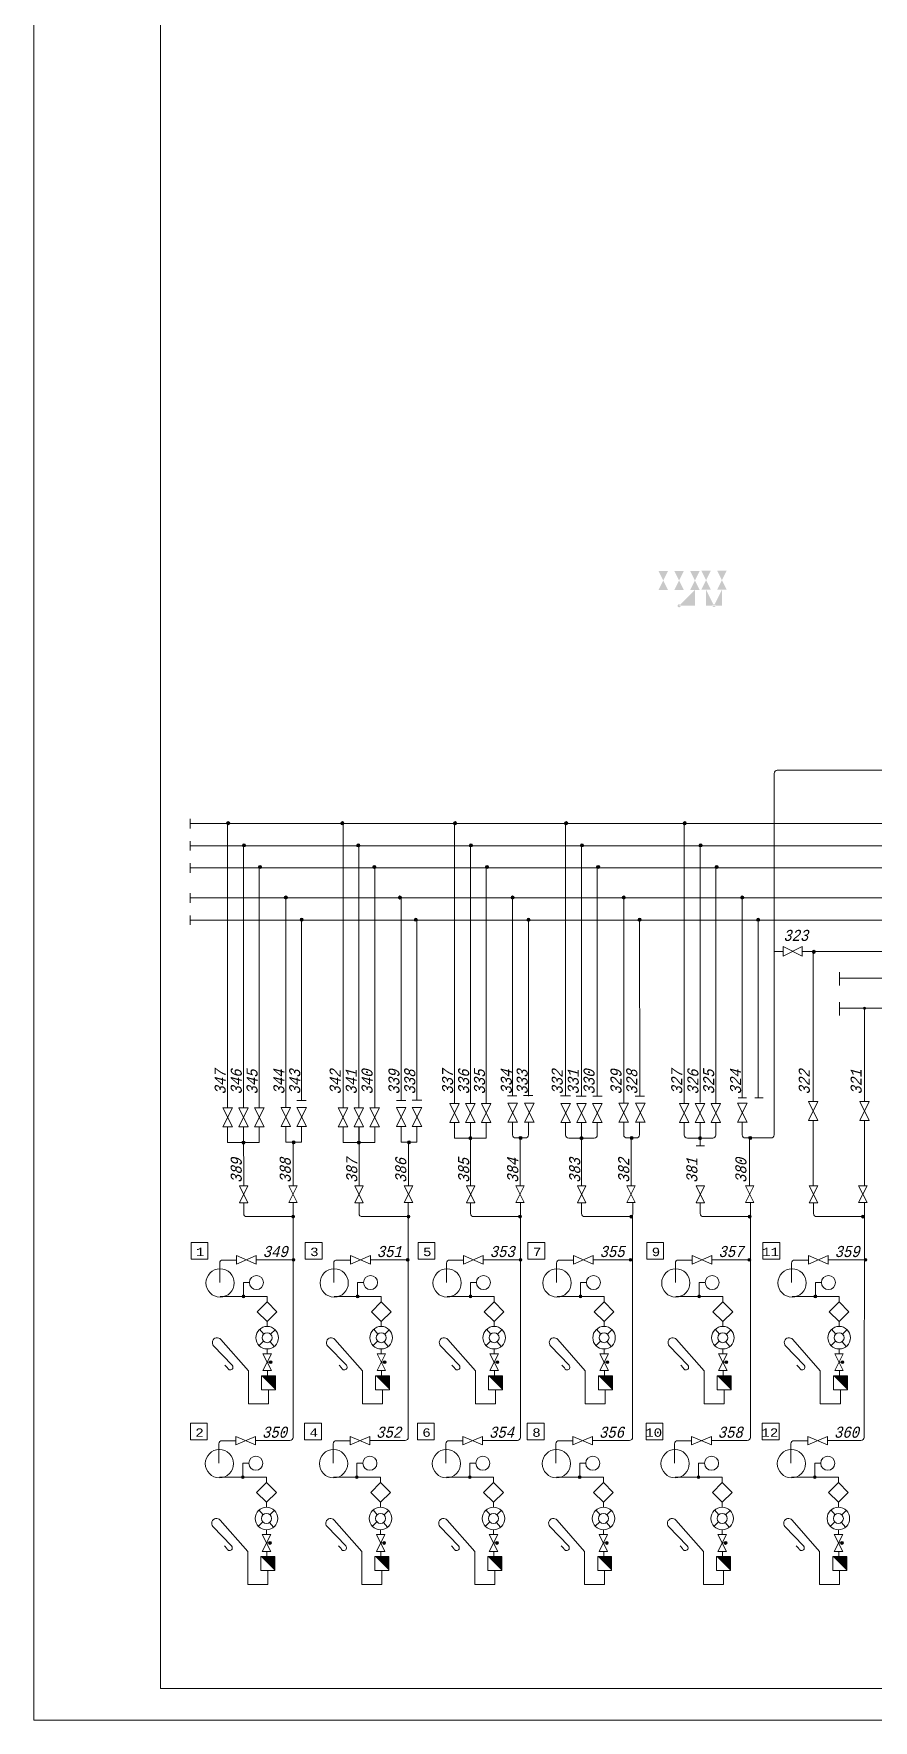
# Model space of a CAD drawing. Extents: x 0 to 840, y 0 to 594.
# Drawn here: x 0 to 132.6, y 0 to 266.2 of the extents above; entities that cross this region are included whole.
import ezdxf

# ---------------------------------------------------------------- set-up
doc = ezdxf.new("R2010")
doc.units = 0
doc.header["$MEASUREMENT"] = 0
for name, color, linetype in [('A76', 2, 'CONTINUOUS'), ('Aи92', 74, 'CONTINUOUS'), ('Aи95', 1, 'CONTINUOUS'), ('Дт', 160, 'CONTINUOUS')]:
    doc.layers.add(name, color=color, linetype=linetype)
doc.layers.add('Надписи', color=4, linetype='CONTINUOUS', lineweight=5)
doc.layers.add('Схема', color=254, linetype='CONTINUOUS', lineweight=20)
doc.styles.get("Standard").update_dxf_attribs({"font": 'COUR.TTF', "width": 0.8, "oblique": 7, "height": 2})

msp = doc.modelspace()

# ---------------------------------------------------------------- hatches: boundary and pattern name
at = {"layer": 'A76', "lineweight": 20}
h = msp.add_hatch(color=256, dxfattribs=at)
edge = h.paths.add_edge_path()
edge.add_arc((30.7, 141.58), 0.25, 0, 360)
h = msp.add_hatch(color=256, dxfattribs=at)
edge = h.paths.add_edge_path()
edge.add_arc((48.74, 141.58), 0.25, 0, 360)
h = msp.add_hatch(color=256, dxfattribs=at)
edge = h.paths.add_edge_path()
edge.add_arc((66.53, 141.58), 0.25, 0, 360)
h = msp.add_hatch(color=256, dxfattribs=at)
edge = h.paths.add_edge_path()
edge.add_arc((84.06, 141.58), 0.25, 0, 360)
h = msp.add_hatch(color=256, dxfattribs=at)
edge = h.paths.add_edge_path()
edge.add_arc((102.79, 141.58), 0.25, 0, 360)
h = msp.add_hatch(color=256, dxfattribs=at)
edge = h.paths.add_edge_path()
edge.add_arc((33.2, 138.08), 0.25, 0, 360)
h = msp.add_hatch(color=256, dxfattribs=at)
edge = h.paths.add_edge_path()
edge.add_arc((51.24, 138.08), 0.25, 0, 360)
h = msp.add_hatch(color=256, dxfattribs=at)
edge = h.paths.add_edge_path()
edge.add_arc((69.03, 138.08), 0.25, 0, 360)
h = msp.add_hatch(color=256, dxfattribs=at)
edge = h.paths.add_edge_path()
edge.add_arc((86.56, 138.08), 0.25, 0, 360)
h = msp.add_hatch(color=256, dxfattribs=at)
edge = h.paths.add_edge_path()
edge.add_arc((105.29, 138.08), 0.25, 0, 360)
h = msp.add_hatch(color=256, dxfattribs=at)
edge = h.paths.add_edge_path()
edge.add_arc((35.74, 134.68), 0.25, 0, 360)
h = msp.add_hatch(color=256, dxfattribs=at)
edge = h.paths.add_edge_path()
edge.add_arc((53.78, 134.68), 0.25, 0, 360)
h = msp.add_hatch(color=256, dxfattribs=at)
edge = h.paths.add_edge_path()
edge.add_arc((71.57, 134.68), 0.25, 0, 360)
h = msp.add_hatch(color=256, dxfattribs=at)
edge = h.paths.add_edge_path()
edge.add_arc((89.11, 134.68), 0.25, 0, 360)
h = msp.add_hatch(color=256, dxfattribs=at)
edge = h.paths.add_edge_path()
edge.add_arc((107.83, 134.68), 0.25, 0, 360)
h = msp.add_hatch(color=256, dxfattribs=at)
edge = h.paths.add_edge_path()
edge.add_arc((33.12, 91.17), 0.25, 0, 360)
h = msp.add_hatch(color=256, dxfattribs=at)
edge = h.paths.add_edge_path()
edge.add_arc((51.34, 91.17), 0.25, 0, 360)
h = msp.add_hatch(color=256, dxfattribs=at)
edge = h.paths.add_edge_path()
edge.add_arc((59.26, 91.22), 0.25, 0, 360)
h = msp.add_hatch(color=256, dxfattribs=at)
edge = h.paths.add_edge_path()
edge.add_arc((68.95, 91.87), 0.25, 0, 360)
h = msp.add_hatch(color=256, dxfattribs=at)
edge = h.paths.add_edge_path()
edge.add_arc((76.87, 91.91), 0.25, 0, 360)
h = msp.add_hatch(color=256, dxfattribs=at)
edge = h.paths.add_edge_path()
edge.add_arc((105.21, 91.87), 0.25, 0, 360)
h = msp.add_hatch(color=256, dxfattribs=at)
edge = h.paths.add_edge_path()
edge.add_arc((40.96, 79.49), 0.223, 0, 360)
h = msp.add_hatch(color=256, dxfattribs=at)
edge = h.paths.add_edge_path()
edge.add_arc((59.17, 79.49), 0.223, 0, 360)
h = msp.add_hatch(color=256, dxfattribs=at)
edge = h.paths.add_edge_path()
edge.add_arc((76.78, 79.49), 0.223, 0, 360)
h = msp.add_hatch(color=256, dxfattribs=at)
edge = h.paths.add_edge_path()
edge.add_arc((41.03, 72.67), 0.223, 0, 360)
h = msp.add_hatch(color=256, dxfattribs=at)
edge = h.paths.add_edge_path()
edge.add_arc((59.04, 72.67), 0.223, 0, 360)
h = msp.add_hatch(color=256, dxfattribs=at)
edge = h.paths.add_edge_path()
edge.add_arc((76.87, 72.67), 0.223, 0, 360)
h = msp.add_hatch(color=256, dxfattribs=at)
edge = h.paths.add_edge_path()
edge.add_arc((33.12, 66.9), 0.223, 0, 360)
h = msp.add_hatch(color=256, dxfattribs=at)
edge = h.paths.add_edge_path()
edge.add_arc((33.12, 66.9), 0.165, 0, 360)
h = msp.add_hatch(color=256, dxfattribs=at)
edge = h.paths.add_edge_path()
edge.add_arc((51.14, 66.9), 0.223, 0, 360)
h = msp.add_hatch(color=256, dxfattribs=at)
edge = h.paths.add_edge_path()
edge.add_arc((51.14, 66.9), 0.165, 0, 360)
h = msp.add_hatch(color=256, dxfattribs=at)
edge = h.paths.add_edge_path()
edge.add_arc((68.96, 66.9), 0.223, 0, 360)
h = msp.add_hatch(color=256, dxfattribs=at)
edge = h.paths.add_edge_path()
edge.add_arc((68.96, 66.9), 0.165, 0, 360)
h = msp.add_hatch(color=256, dxfattribs=at)
edge = h.paths.add_edge_path()
edge.add_arc((37.4, 56.51), 0.223, 0, 360)
h = msp.add_hatch(color=256, dxfattribs=at)
edge = h.paths.add_edge_path()
edge.add_arc((37.4, 56.51), 0.165, 0, 360)
h = msp.add_hatch(color=256, dxfattribs=at)
edge = h.paths.add_edge_path()
edge.add_arc((55.42, 56.51), 0.223, 0, 360)
h = msp.add_hatch(color=256, dxfattribs=at)
edge = h.paths.add_edge_path()
edge.add_arc((55.42, 56.51), 0.165, 0, 360)
h = msp.add_hatch(color=256, dxfattribs=at)
edge = h.paths.add_edge_path()
edge.add_arc((73.24, 56.51), 0.223, 0, 360)
h = msp.add_hatch(color=256, dxfattribs=at)
edge = h.paths.add_edge_path()
edge.add_arc((73.24, 56.51), 0.165, 0, 360)
for points in [[(35.96, 54.36), (38.16, 52.16), (38.16, 54.36)], [(53.97, 54.36), (56.18, 52.16), (56.18, 54.36)], [(71.8, 54.36), (74, 52.16), (74, 54.36)], [(35.85, 25.84), (38.06, 23.64), (38.06, 25.84)], [(53.87, 25.84), (56.07, 23.64), (56.07, 25.84)], [(71.69, 25.84), (73.9, 23.64), (73.9, 25.84)]]:
    msp.add_hatch(color=256, dxfattribs=at).paths.add_polyline_path(points)
h = msp.add_hatch(color=256, dxfattribs=at)
edge = h.paths.add_edge_path()
edge.add_arc((33.02, 38.38), 0.223, 0, 360)
h = msp.add_hatch(color=256, dxfattribs=at)
edge = h.paths.add_edge_path()
edge.add_arc((33.02, 38.38), 0.165, 0, 360)
h = msp.add_hatch(color=256, dxfattribs=at)
edge = h.paths.add_edge_path()
edge.add_arc((51.03, 38.38), 0.223, 0, 360)
h = msp.add_hatch(color=256, dxfattribs=at)
edge = h.paths.add_edge_path()
edge.add_arc((51.03, 38.38), 0.165, 0, 360)
h = msp.add_hatch(color=256, dxfattribs=at)
edge = h.paths.add_edge_path()
edge.add_arc((68.86, 38.38), 0.223, 0, 360)
h = msp.add_hatch(color=256, dxfattribs=at)
edge = h.paths.add_edge_path()
edge.add_arc((68.86, 38.38), 0.165, 0, 360)
h = msp.add_hatch(color=256, dxfattribs=at)
edge = h.paths.add_edge_path()
edge.add_arc((37.3, 27.99), 0.223, 0, 360)
h = msp.add_hatch(color=256, dxfattribs=at)
edge = h.paths.add_edge_path()
edge.add_arc((37.3, 27.99), 0.165, 0, 360)
h = msp.add_hatch(color=256, dxfattribs=at)
edge = h.paths.add_edge_path()
edge.add_arc((55.32, 27.99), 0.223, 0, 360)
h = msp.add_hatch(color=256, dxfattribs=at)
edge = h.paths.add_edge_path()
edge.add_arc((55.32, 27.99), 0.165, 0, 360)
h = msp.add_hatch(color=256, dxfattribs=at)
edge = h.paths.add_edge_path()
edge.add_arc((73.14, 27.99), 0.223, 0, 360)
h = msp.add_hatch(color=256, dxfattribs=at)
edge = h.paths.add_edge_path()
edge.add_arc((73.14, 27.99), 0.165, 0, 360)
at = {"layer": 'Aи92'}
h = msp.add_hatch(color=256, dxfattribs=at)
edge = h.paths.add_edge_path()
edge.add_line((101.9, 173.4), (101.9, 175.9))
edge = h.paths.add_edge_path()
edge.add_line((101.9, 175.9), (101.9, 178.4))
edge = h.paths.add_edge_path()
edge.add_line((101.9, 175.9), (104.4, 175.9))
edge.add_line((104.4, 175.9), (104.4, 178.4))
edge = h.paths.add_edge_path()
edge.add_arc((101.9, 175.9), 0.25, 0, 360)
edge = h.paths.add_edge_path()
edge.add_line((101.9, 175.9), (99.4, 175.9))
edge = h.paths.add_edge_path()
edge.add_line((99.4, 175.9), (99.4, 178.4))
h.paths.add_polyline_path([(98.65, 181.4), (100.15, 181.4), (98.65, 178.4), (100.15, 178.4)])
h.paths.add_polyline_path([(101.15, 181.4), (102.65, 181.4), (101.15, 178.4), (102.65, 178.4)])
h.paths.add_polyline_path([(103.65, 181.4), (105.15, 181.4), (103.65, 178.4), (105.15, 178.4)])
edge = h.paths.add_edge_path()
edge.add_line((107.41, 173.44), (107.41, 175.94))
edge = h.paths.add_edge_path()
edge.add_arc((107.41, 175.94), 0.25, 0, 360)
edge = h.paths.add_edge_path()
edge.add_line((107.41, 175.94), (108.66, 175.94))
edge.add_line((108.66, 175.94), (108.66, 178.44))
edge = h.paths.add_edge_path()
edge.add_line((107.41, 175.94), (106.16, 175.94))
edge.add_line((106.16, 175.94), (106.16, 178.44))
h.paths.add_polyline_path([(105.41, 181.44), (106.91, 181.44), (105.41, 178.44), (106.91, 178.44)])
h.paths.add_polyline_path([(107.91, 181.44), (109.41, 181.44), (107.91, 178.44), (109.41, 178.44)])
at = {"layer": 'Aи92', "lineweight": 20}
h = msp.add_hatch(color=256, dxfattribs=at)
edge = h.paths.add_edge_path()
edge.add_arc((39.8, 129.86), 0.25, 0, 360)
h = msp.add_hatch(color=256, dxfattribs=at)
edge = h.paths.add_edge_path()
edge.add_arc((57.83, 129.86), 0.25, 0, 360)
h = msp.add_hatch(color=256, dxfattribs=at)
edge = h.paths.add_edge_path()
edge.add_arc((75.62, 129.86), 0.25, 0, 360)
h = msp.add_hatch(color=256, dxfattribs=at)
edge = h.paths.add_edge_path()
edge.add_arc((93.16, 129.86), 0.25, 0, 360)
h = msp.add_hatch(color=256, dxfattribs=at)
edge = h.paths.add_edge_path()
edge.add_arc((111.88, 129.86), 0.25, 0, 360)
h = msp.add_hatch(color=256, dxfattribs=at)
edge = h.paths.add_edge_path()
edge.add_arc((41.05, 91.22), 0.25, 0, 360)
h = msp.add_hatch(color=256, dxfattribs=at)
edge = h.paths.add_edge_path()
edge.add_arc((86.48, 91.87), 0.25, 0, 360)
h = msp.add_hatch(color=256, dxfattribs=at)
edge = h.paths.add_edge_path()
edge.add_arc((94.41, 91.91), 0.25, 0, 360)
h = msp.add_hatch(color=256, dxfattribs=at)
edge = h.paths.add_edge_path()
edge.add_arc((94.32, 79.49), 0.223, 0, 360)
h = msp.add_hatch(color=256, dxfattribs=at)
edge = h.paths.add_edge_path()
edge.add_arc((94.22, 72.67), 0.223, 0, 360)
h = msp.add_hatch(color=256, dxfattribs=at)
edge = h.paths.add_edge_path()
edge.add_arc((86.32, 66.9), 0.223, 0, 360)
h = msp.add_hatch(color=256, dxfattribs=at)
edge = h.paths.add_edge_path()
edge.add_arc((86.32, 66.9), 0.165, 0, 360)
h = msp.add_hatch(color=256, dxfattribs=at)
edge = h.paths.add_edge_path()
edge.add_arc((90.6, 56.51), 0.223, 0, 360)
h = msp.add_hatch(color=256, dxfattribs=at)
edge = h.paths.add_edge_path()
edge.add_arc((90.6, 56.51), 0.165, 0, 360)
for points in [[(89.15, 54.36), (91.36, 52.16), (91.36, 54.36)], [(89.05, 25.84), (91.25, 23.64), (91.25, 25.84)]]:
    msp.add_hatch(color=256, dxfattribs=at).paths.add_polyline_path(points)
h = msp.add_hatch(color=256, dxfattribs=at)
edge = h.paths.add_edge_path()
edge.add_arc((86.21, 38.38), 0.223, 0, 360)
h = msp.add_hatch(color=256, dxfattribs=at)
edge = h.paths.add_edge_path()
edge.add_arc((86.21, 38.38), 0.165, 0, 360)
h = msp.add_hatch(color=256, dxfattribs=at)
edge = h.paths.add_edge_path()
edge.add_arc((90.5, 27.99), 0.223, 0, 360)
h = msp.add_hatch(color=256, dxfattribs=at)
edge = h.paths.add_edge_path()
edge.add_arc((90.5, 27.99), 0.165, 0, 360)
at = {"layer": 'Aи95', "lineweight": 20}
h = msp.add_hatch(color=256, dxfattribs=at)
edge = h.paths.add_edge_path()
edge.add_arc((42.3, 126.36), 0.25, 0, 360)
h = msp.add_hatch(color=256, dxfattribs=at)
edge = h.paths.add_edge_path()
edge.add_arc((60.33, 126.36), 0.25, 0, 360)
h = msp.add_hatch(color=256, dxfattribs=at)
edge = h.paths.add_edge_path()
edge.add_arc((78.12, 126.36), 0.25, 0, 360)
h = msp.add_hatch(color=256, dxfattribs=at)
edge = h.paths.add_edge_path()
edge.add_arc((95.66, 126.36), 0.25, 0, 360)
h = msp.add_hatch(color=256, dxfattribs=at)
edge = h.paths.add_edge_path()
edge.add_arc((114.38, 126.36), 0.25, 0, 360)
at = {"layer": 'Дт', "lineweight": 20}
h = msp.add_hatch(color=256, dxfattribs=at)
edge = h.paths.add_edge_path()
edge.add_arc((123.17, 121.27), 0.25, 0, 360)
h = msp.add_hatch(color=256, dxfattribs=at)
edge = h.paths.add_edge_path()
edge.add_arc((131.18, 112.37), 0.25, 0, 360)
h = msp.add_hatch(color=256, dxfattribs=at)
edge = h.paths.add_edge_path()
edge.add_arc((113.13, 91.91), 0.25, 0, 360)
h = msp.add_hatch(color=256, dxfattribs=at)
edge = h.paths.add_edge_path()
edge.add_arc((113.04, 79.49), 0.223, 0, 360)
h = msp.add_hatch(color=256, dxfattribs=at)
edge = h.paths.add_edge_path()
edge.add_arc((130.92, 79.49), 0.223, 0, 360)
h = msp.add_hatch(color=256, dxfattribs=at)
edge = h.paths.add_edge_path()
edge.add_arc((112.98, 72.67), 0.223, 0, 360)
h = msp.add_hatch(color=256, dxfattribs=at)
edge = h.paths.add_edge_path()
edge.add_arc((131.33, 72.67), 0.223, 0, 360)
h = msp.add_hatch(color=256, dxfattribs=at)
edge = h.paths.add_edge_path()
edge.add_arc((105.07, 66.9), 0.223, 0, 360)
h = msp.add_hatch(color=256, dxfattribs=at)
edge = h.paths.add_edge_path()
edge.add_arc((105.07, 66.9), 0.165, 0, 360)
h = msp.add_hatch(color=256, dxfattribs=at)
edge = h.paths.add_edge_path()
edge.add_arc((123.42, 66.9), 0.223, 0, 360)
h = msp.add_hatch(color=256, dxfattribs=at)
edge = h.paths.add_edge_path()
edge.add_arc((123.42, 66.9), 0.165, 0, 360)
h = msp.add_hatch(color=256, dxfattribs=at)
edge = h.paths.add_edge_path()
edge.add_arc((109.35, 56.51), 0.223, 0, 360)
h = msp.add_hatch(color=256, dxfattribs=at)
edge = h.paths.add_edge_path()
edge.add_arc((109.35, 56.51), 0.165, 0, 360)
h = msp.add_hatch(color=256, dxfattribs=at)
edge = h.paths.add_edge_path()
edge.add_arc((127.71, 56.51), 0.223, 0, 360)
h = msp.add_hatch(color=256, dxfattribs=at)
edge = h.paths.add_edge_path()
edge.add_arc((127.71, 56.51), 0.165, 0, 360)
for points in [[(107.91, 54.36), (110.11, 52.16), (110.11, 54.36)], [(126.26, 54.36), (128.47, 52.16), (128.47, 54.36)], [(107.8, 25.84), (110.01, 23.64), (110.01, 25.84)], [(126.16, 25.84), (128.36, 23.64), (128.36, 25.84)]]:
    msp.add_hatch(color=256, dxfattribs=at).paths.add_polyline_path(points)
h = msp.add_hatch(color=256, dxfattribs=at)
edge = h.paths.add_edge_path()
edge.add_arc((104.97, 38.38), 0.223, 0, 360)
h = msp.add_hatch(color=256, dxfattribs=at)
edge = h.paths.add_edge_path()
edge.add_arc((104.97, 38.38), 0.165, 0, 360)
h = msp.add_hatch(color=256, dxfattribs=at)
edge = h.paths.add_edge_path()
edge.add_arc((123.32, 38.38), 0.223, 0, 360)
h = msp.add_hatch(color=256, dxfattribs=at)
edge = h.paths.add_edge_path()
edge.add_arc((123.32, 38.38), 0.165, 0, 360)
h = msp.add_hatch(color=256, dxfattribs=at)
edge = h.paths.add_edge_path()
edge.add_arc((109.25, 27.99), 0.223, 0, 360)
h = msp.add_hatch(color=256, dxfattribs=at)
edge = h.paths.add_edge_path()
edge.add_arc((109.25, 27.99), 0.165, 0, 360)
h = msp.add_hatch(color=256, dxfattribs=at)
edge = h.paths.add_edge_path()
edge.add_arc((127.61, 27.99), 0.223, 0, 360)
h = msp.add_hatch(color=256, dxfattribs=at)
edge = h.paths.add_edge_path()
edge.add_arc((127.61, 27.99), 0.165, 0, 360)

# ---------------------------------------------------------------- linework, layer by layer
at = {"layer": 'A76', "lineweight": 20}
for p, q in [((24.72, 140.77), (24.72, 142.27)), ((25.22, 141.52), (24.72, 141.52)), ((43.82, 141.52), (25.22, 141.52)), ((30.62, 141.52), (30.62, 96.67)), ((43.82, 141.52), (95.97, 141.52)), ((48.84, 141.52), (48.84, 96.67)), ((66.45, 141.52), (66.45, 97.37)), ((83.98, 141.52), (83.98, 98.52)), ((95.97, 141.52), (152.22, 141.52)), ((102.71, 141.52), (102.71, 97.42)), ((24.72, 137.27), (24.72, 138.77)), ((24.97, 138.02), (24.72, 138.02)), ((46.32, 138.02), (24.97, 138.02)), ((33.12, 138.02), (33.12, 96.67)), ((46.32, 138.02), (96.72, 138.02)), ((51.34, 138.02), (51.34, 96.67)), ((68.95, 138.02), (68.95, 97.37)), ((86.48, 138.02), (86.48, 98.52)), ((96.72, 138.02), (151.47, 138.02)), ((105.21, 138.02), (105.21, 97.52)), ((24.72, 133.77), (24.72, 135.27)), ((24.97, 134.52), (24.72, 134.52)), ((48.82, 134.52), (24.97, 134.52)), ((35.62, 134.52), (35.62, 96.67)), ((48.82, 134.52), (91.47, 134.52)), ((53.84, 134.52), (53.84, 96.67)), ((71.45, 134.52), (71.45, 97.37)), ((88.98, 134.52), (88.98, 98.52)), ((91.47, 134.52), (146.47, 134.52)), ((107.71, 134.52), (107.71, 97.42)), ((83.17, 98.54), (84.73, 98.54)), ((85.65, 98.5), (87.21, 98.5)), ((88.27, 98.5), (89.74, 98.5)), ((29.87, 96.67), (31.37, 96.67)), ((31.37, 96.67), (29.87, 93.67)), ((31.37, 93.67), (29.87, 96.67)), ((32.37, 96.67), (33.87, 96.67)), ((33.87, 96.67), (32.37, 93.67)), ((33.87, 93.67), (32.37, 96.67)), ((34.87, 96.67), (36.37, 96.67)), ((36.37, 96.67), (34.87, 93.67)), ((36.37, 93.67), (34.87, 96.67)), ((48.09, 96.67), (49.59, 96.67)), ((49.59, 96.67), (48.09, 93.67)), ((49.59, 93.67), (48.09, 96.67)), ((50.59, 96.67), (52.09, 96.67)), ((52.09, 96.67), (50.59, 93.67)), ((52.09, 93.67), (50.59, 96.67)), ((53.09, 96.67), (54.59, 96.67)), ((54.59, 96.67), (53.09, 93.67)), ((54.59, 93.67), (53.09, 96.67)), ((57.26, 96.72), (58.76, 96.72)), ((58.76, 96.72), (57.26, 93.72)), ((58.76, 93.72), (57.26, 96.72)), ((59.76, 96.72), (61.26, 96.72)), ((61.26, 96.72), (59.76, 93.72)), ((61.26, 93.72), (59.76, 96.72)), ((65.7, 97.37), (67.2, 97.37)), ((67.2, 97.37), (65.7, 94.37)), ((67.2, 94.37), (65.7, 97.37)), ((68.2, 97.37), (69.7, 97.37)), ((69.7, 97.37), (68.2, 94.37)), ((69.7, 94.37), (68.2, 97.37)), ((70.7, 97.37), (72.2, 97.37)), ((72.2, 97.37), (70.7, 94.37)), ((72.2, 94.37), (70.7, 97.37)), ((74.87, 97.41), (76.37, 97.41)), ((76.37, 97.41), (74.87, 94.41)), ((76.37, 94.41), (74.87, 97.41)), ((77.5, 97.41), (79, 97.41)), ((79, 97.41), (77.5, 94.41)), ((79, 94.41), (77.5, 97.41)), ((101.96, 97.37), (103.46, 97.37)), ((103.46, 97.37), (101.96, 94.37)), ((103.46, 94.37), (101.96, 97.37)), ((104.46, 97.37), (105.96, 97.37)), ((105.96, 97.37), (104.46, 94.37)), ((105.96, 94.37), (104.46, 97.37)), ((106.96, 97.37), (108.46, 97.37)), ((108.46, 97.37), (106.96, 94.37)), ((108.46, 94.37), (106.96, 97.37)), ((29.87, 93.67), (31.37, 93.67)), ((30.62, 91.17), (30.62, 93.67)), ((32.37, 93.67), (33.87, 93.67)), ((33.15, 84.33), (33.12, 93.67)), ((33.12, 91.17), (33.12, 93.67)), ((34.87, 93.67), (36.37, 93.67)), ((35.62, 91.17), (35.62, 93.67)), ((48.09, 93.67), (49.59, 93.67)), ((48.84, 91.17), (48.84, 93.67)), ((50.59, 93.67), (52.09, 93.67)), ((51.34, 91.17), (51.34, 93.67)), ((51.37, 84.33), (51.37, 93.67)), ((53.09, 93.67), (54.59, 93.67)), ((53.84, 91.17), (53.84, 93.67)), ((57.26, 93.72), (58.76, 93.72)), ((58.01, 91.22), (58.01, 93.72)), ((59.76, 93.72), (61.26, 93.72)), ((60.51, 91.22), (60.51, 93.72)), ((65.7, 94.37), (67.2, 94.37)), ((66.45, 91.87), (66.45, 94.37)), ((68.2, 94.37), (69.7, 94.37)), ((68.95, 91.87), (68.95, 94.37)), ((68.98, 84.33), (68.99, 94.37)), ((70.7, 94.37), (72.2, 94.37)), ((71.45, 91.87), (71.45, 94.37)), ((74.87, 94.41), (76.37, 94.41)), ((75.62, 92.41), (75.62, 94.41)), ((77.5, 94.41), (79, 94.41)), ((78.12, 92.41), (78.12, 94.41)), ((101.96, 94.37), (103.46, 94.37)), ((102.71, 92.37), (102.71, 94.37)), ((104.46, 94.37), (105.96, 94.37)), ((105.21, 91.87), (105.21, 94.37)), ((106.96, 94.37), (108.46, 94.37)), ((107.71, 92.37), (107.71, 94.37)), ((33.12, 91.17), (30.62, 91.17)), ((33.12, 91.17), (35.62, 91.17)), ((51.34, 91.17), (48.84, 91.17)), ((51.34, 91.17), (53.84, 91.17)), ((59.26, 91.22), (58.01, 91.22)), ((59.17, 84.37), (59.17, 90.99)), ((59.26, 91.22), (60.51, 91.22)), ((68.95, 91.87), (66.45, 91.87)), ((68.95, 91.87), (71.45, 91.87)), ((76.87, 91.91), (76.12, 91.91)), ((76.78, 84.37), (76.78, 92.15)), ((76.87, 91.91), (77.62, 91.91)), ((105.21, 91.87), (103.21, 91.87)), ((104.6, 90.66), (105.91, 90.66)), ((105.21, 91.87), (107.21, 91.87)), ((105.24, 92.11), (105.24, 90.61)), ((32.49, 84.33), (33.82, 84.33)), ((33.82, 84.33), (32.49, 81.66)), ((33.82, 81.66), (32.49, 84.33)), ((50.7, 84.33), (52.04, 84.33)), ((52.04, 84.33), (50.7, 81.66)), ((52.04, 81.66), (50.7, 84.33)), ((58.5, 84.37), (59.84, 84.37)), ((59.84, 84.37), (58.5, 81.7)), ((59.84, 81.7), (58.5, 84.37)), ((68.31, 84.33), (69.65, 84.33)), ((69.65, 84.33), (68.31, 81.66)), ((69.65, 81.66), (68.31, 84.33)), ((76.12, 84.37), (77.45, 84.37)), ((77.45, 84.37), (76.12, 81.7)), ((77.45, 81.7), (76.12, 84.37)), ((32.49, 81.66), (33.82, 81.66)), ((33.15, 81.66), (33.15, 79.99)), ((40.96, 44.65), (40.96, 81.7)), ((50.7, 81.66), (52.04, 81.66)), ((51.37, 81.66), (51.37, 79.99)), ((58.5, 81.7), (59.84, 81.7)), ((59.14, 81.7), (59.14, 44.65)), ((68.31, 81.66), (69.65, 81.66)), ((68.98, 81.66), (68.98, 79.99)), ((76.12, 81.7), (77.45, 81.7)), ((76.87, 44.65), (76.87, 81.6)), ((33.65, 79.49), (40.96, 79.49)), ((51.87, 79.49), (59.17, 79.49)), ((69.48, 79.49), (76.78, 79.49)), ((29.36, 72.14), (29.36, 69.09)), ((29.86, 72.64), (31.96, 72.64)), ((35.14, 73.33), (32.03, 72)), ((32.03, 73.33), (35.14, 72)), ((32.03, 72), (32.03, 73.33)), ((35.11, 72.67), (41.03, 72.67)), ((35.14, 72), (35.14, 73.33)), ((47.37, 72.14), (47.37, 69.09)), ((47.87, 72.64), (49.98, 72.64)), ((50.04, 73.33), (53.16, 72)), ((53.16, 73.33), (50.04, 72)), ((50.04, 72), (50.04, 73.33)), ((53.13, 72.67), (59.04, 72.67)), ((53.16, 72), (53.16, 73.33)), ((65.2, 72.14), (65.2, 69.09)), ((65.7, 72.64), (67.8, 72.64)), ((70.98, 73.33), (67.87, 72)), ((67.87, 73.33), (70.98, 72)), ((67.87, 72), (67.87, 73.33)), ((70.95, 72.67), (76.87, 72.67)), ((70.98, 72), (70.98, 73.33)), ((29.44, 66.87), (36.86, 66.87)), ((36.86, 66.87), (36.86, 66.05)), ((47.45, 66.87), (54.87, 66.87)), ((54.87, 66.87), (54.87, 66.05)), ((65.27, 66.87), (72.7, 66.87)), ((72.7, 66.87), (72.7, 66.05)), ((35.66, 61.72), (36.33, 60.93)), ((36.86, 62.93), (36.86, 62.18)), ((37.41, 60.95), (38.15, 61.68)), ((53.68, 61.72), (54.34, 60.93)), ((54.87, 62.93), (54.87, 62.18)), ((55.42, 60.95), (56.16, 61.68)), ((71.5, 61.72), (72.16, 60.93)), ((72.7, 62.93), (72.7, 62.18)), ((73.24, 60.95), (73.99, 61.68)), ((36.28, 59.83), (35.58, 59.16)), ((36.86, 58.59), (36.86, 57.84)), ((37.32, 59.75), (37.96, 58.99)), ((54.3, 59.83), (53.6, 59.16)), ((54.87, 58.59), (54.87, 57.84)), ((55.34, 59.75), (55.98, 58.99)), ((72.12, 59.83), (71.42, 59.16)), ((72.7, 58.59), (72.7, 57.84)), ((73.16, 59.75), (73.8, 58.99)), ((36.86, 56.51), (37.4, 56.51)), ((54.88, 56.51), (55.42, 56.51)), ((72.7, 56.51), (73.24, 56.51)), ((36.9, 55.18), (36.9, 54.5)), ((36.9, 54.5), (36.9, 54.37)), ((54.92, 55.18), (54.92, 54.5)), ((54.92, 54.5), (54.92, 54.37)), ((72.74, 55.18), (72.74, 54.5)), ((72.74, 54.5), (72.74, 54.37)), ((29.25, 43.62), (29.25, 40.57)), ((29.75, 44.12), (31.86, 44.12)), ((31.92, 44.81), (35.04, 43.48)), ((35.04, 44.81), (31.92, 43.48)), ((31.92, 43.48), (31.92, 44.81)), ((35.01, 44.15), (40.46, 44.15)), ((35.04, 43.48), (35.04, 44.81)), ((47.27, 43.62), (47.27, 40.57)), ((47.77, 44.12), (49.88, 44.12)), ((53.05, 44.81), (49.94, 43.48)), ((49.94, 44.81), (53.05, 43.48)), ((49.94, 43.48), (49.94, 44.81)), ((53.02, 44.15), (58.64, 44.15)), ((53.05, 43.48), (53.05, 44.81)), ((65.09, 43.62), (65.09, 40.57)), ((65.59, 44.12), (67.7, 44.12)), ((67.76, 44.81), (70.88, 43.48)), ((70.88, 44.81), (67.76, 43.48)), ((67.76, 43.48), (67.76, 44.81)), ((70.85, 44.15), (76.37, 44.15)), ((70.88, 43.48), (70.88, 44.81)), ((29.33, 38.35), (36.76, 38.35)), ((36.76, 38.35), (36.76, 37.53)), ((47.35, 38.35), (54.77, 38.35)), ((54.77, 38.35), (54.77, 37.53)), ((65.17, 38.35), (72.6, 38.35)), ((72.6, 38.35), (72.6, 37.53)), ((35.56, 33.2), (36.22, 32.42)), ((36.75, 34.42), (36.75, 33.66)), ((37.3, 32.43), (38.04, 33.16)), ((53.58, 33.2), (54.24, 32.42)), ((54.77, 34.42), (54.77, 33.66)), ((55.32, 32.43), (56.06, 33.16)), ((71.4, 33.2), (72.06, 32.42)), ((72.59, 34.42), (72.59, 33.66)), ((73.14, 32.43), (73.88, 33.16)), ((36.18, 31.32), (35.48, 30.64)), ((36.75, 30.07), (36.75, 29.32)), ((37.22, 31.23), (37.86, 30.47)), ((54.2, 31.32), (53.49, 30.64)), ((54.77, 30.07), (54.77, 29.32)), ((55.24, 31.23), (55.88, 30.47)), ((72.02, 31.32), (71.32, 30.64)), ((72.59, 30.07), (72.59, 29.32)), ((73.06, 31.23), (73.7, 30.47)), ((36.76, 27.99), (37.3, 27.99)), ((36.8, 26.66), (36.8, 25.98)), ((54.77, 27.99), (55.32, 27.99)), ((54.82, 26.66), (54.82, 25.98)), ((72.6, 27.99), (73.14, 27.99)), ((72.64, 26.66), (72.64, 25.98)), ((36.8, 25.98), (36.8, 25.85)), ((54.82, 25.98), (54.82, 25.85)), ((72.64, 25.98), (72.64, 25.85))]:
    msp.add_line(p, q, dxfattribs=at)
for points in [[(24.84, 75.43), (27.51, 75.43), (27.51, 72.76), (24.84, 72.76)], [(42.85, 75.43), (45.52, 75.43), (45.52, 72.76), (42.85, 72.76)], [(60.68, 75.43), (63.35, 75.43), (63.35, 72.76), (60.68, 72.76)], [(36.86, 62.93), (38.41, 64.49), (36.86, 66.05), (35.3, 64.49)], [(54.87, 62.93), (56.43, 64.49), (54.87, 66.05), (53.32, 64.49)], [(72.7, 62.93), (74.25, 64.49), (72.7, 66.05), (71.14, 64.49)], [(36.19, 55.18), (37.53, 55.18), (36.19, 57.85), (37.53, 57.85)], [(54.21, 55.18), (55.55, 55.18), (54.21, 57.85), (55.55, 57.85)], [(72.03, 55.18), (73.37, 55.18), (72.03, 57.85), (73.37, 57.85)], [(35.96, 54.36), (35.96, 52.16), (38.16, 52.16), (38.16, 54.36)], [(53.97, 54.36), (53.97, 52.16), (56.18, 52.16), (56.18, 54.36)], [(71.8, 54.36), (71.8, 52.16), (74, 52.16), (74, 54.36)], [(24.73, 46.91), (27.4, 46.91), (27.4, 44.24), (24.73, 44.24)], [(42.75, 46.91), (45.42, 46.91), (45.42, 44.24), (42.75, 44.24)], [(60.57, 46.91), (63.24, 46.91), (63.24, 44.24), (60.57, 44.24)], [(36.75, 34.42), (38.31, 35.97), (36.75, 37.53), (35.2, 35.97)], [(54.77, 34.42), (56.33, 35.97), (54.77, 37.53), (53.21, 35.97)], [(72.59, 34.42), (74.15, 35.97), (72.59, 37.53), (71.04, 35.97)], [(36.09, 26.66), (37.43, 26.66), (36.09, 29.33), (37.43, 29.33)], [(54.11, 26.66), (55.44, 26.66), (54.11, 29.33), (55.44, 29.33)], [(71.93, 26.66), (73.27, 26.66), (71.93, 29.33), (73.27, 29.33)], [(35.85, 25.84), (35.85, 23.64), (38.06, 23.64), (38.06, 25.84)], [(53.87, 25.84), (53.87, 23.64), (56.07, 23.64), (56.07, 25.84)], [(71.69, 25.84), (71.69, 23.64), (73.9, 23.64), (73.9, 25.84)]]:
    msp.add_lwpolyline(points, close=True, dxfattribs=at)
for points in [[(33.12, 66.9), (33.12, 69.08)], [(34.06, 69.08), (33.12, 69.08)], [(51.14, 66.9), (51.14, 69.08)], [(52.08, 69.08), (51.14, 69.08)], [(69.9, 69.08), (68.96, 69.08)], [(68.96, 66.9), (68.96, 69.08)], [(33.89, 55.15), (29.53, 60.11)], [(51.91, 55.15), (47.55, 60.11)], [(69.73, 55.15), (65.37, 60.11)], [(37.05, 52.12), (37.05, 49.93), (33.89, 49.93), (33.89, 55.15)], [(55.07, 52.12), (55.07, 49.93), (51.91, 49.93), (51.91, 55.15)], [(72.89, 52.12), (72.89, 49.93), (69.73, 49.93), (69.73, 55.15)], [(33.02, 38.38), (33.02, 40.56)], [(33.96, 40.56), (33.02, 40.56)], [(51.97, 40.56), (51.03, 40.56)], [(51.03, 38.38), (51.03, 40.56)], [(68.86, 38.38), (68.86, 40.56)], [(69.8, 40.56), (68.86, 40.56)], [(33.79, 26.64), (29.43, 31.59)], [(51.8, 26.64), (47.45, 31.59)], [(69.63, 26.64), (65.27, 31.59)], [(36.95, 23.6), (36.95, 21.41), (33.79, 21.41), (33.79, 26.64)], [(54.96, 23.6), (54.96, 21.41), (51.8, 21.41), (51.8, 26.64)], [(72.79, 23.6), (72.79, 21.41), (69.63, 21.41), (69.63, 26.64)]]:
    msp.add_lwpolyline(points, dxfattribs=at)
for points in [[(29.53, 60.11, 1.001001), (28.39, 59.11), (31.34, 56.02, -1.307527), (30.61, 55.62), (30.2, 56.02)], [(47.55, 60.11, 1.001001), (46.41, 59.11), (49.36, 56.02, -1.307527), (48.62, 55.62), (48.22, 56.02)], [(65.37, 60.11, 1.001001), (64.23, 59.11), (67.18, 56.02, -1.307527), (66.45, 55.62), (66.04, 56.02)], [(29.43, 31.59, 1.001001), (28.29, 30.59), (31.24, 27.51, -1.307527), (30.5, 27.1), (30.1, 27.51)], [(47.45, 31.59, 1.001001), (46.31, 30.59), (49.26, 27.51, -1.307527), (48.52, 27.1), (48.12, 27.51)], [(65.27, 31.59, 1.001001), (64.13, 30.59), (67.08, 27.51, -1.307527), (66.34, 27.1), (65.94, 27.51)]]:
    msp.add_lwpolyline(points, format="xyb", dxfattribs=at)
for centre, radius in [((30.7, 141.58), 0.25), ((48.74, 141.58), 0.25), ((66.53, 141.58), 0.25), ((84.06, 141.58), 0.25), ((102.79, 141.58), 0.25), ((33.2, 138.08), 0.25), ((51.24, 138.08), 0.25), ((69.03, 138.08), 0.25), ((86.56, 138.08), 0.25), ((105.29, 138.08), 0.25), ((35.74, 134.68), 0.25), ((53.78, 134.68), 0.25), ((71.57, 134.68), 0.25), ((89.11, 134.68), 0.25), ((107.83, 134.68), 0.25), ((33.12, 91.17), 0.25), ((33.12, 91.17), 0.25), ((51.34, 91.17), 0.25), ((51.34, 91.17), 0.25), ((59.26, 91.22), 0.25), ((59.26, 91.22), 0.25), ((68.95, 91.87), 0.25), ((68.95, 91.87), 0.25), ((76.87, 91.91), 0.25), ((76.87, 91.91), 0.25), ((105.21, 91.87), 0.25), ((105.21, 91.87), 0.25), ((40.96, 79.49), 0.223), ((59.17, 79.49), 0.223), ((76.78, 79.49), 0.223), ((41.03, 72.67), 0.223), ((59.04, 72.67), 0.223), ((76.87, 72.67), 0.223), ((29.43, 69.02), 2.23), ((35.17, 69.08), 1.11), ((47.44, 69.02), 2.23), ((53.19, 69.08), 1.11), ((65.27, 69.02), 2.23), ((71.01, 69.08), 1.11), ((33.12, 66.9), 0.223), ((33.12, 66.9), 0.165), ((51.14, 66.9), 0.223), ((51.14, 66.9), 0.165), ((68.96, 66.9), 0.223), ((68.96, 66.9), 0.165), ((36.85, 60.38), 1.78), ((54.87, 60.38), 1.78), ((72.69, 60.38), 1.78), ((36.85, 60.38), 0.789), ((54.87, 60.38), 0.789), ((72.69, 60.38), 0.789), ((37.4, 56.51), 0.223), ((37.4, 56.51), 0.165), ((55.42, 56.51), 0.223), ((55.42, 56.51), 0.165), ((73.24, 56.51), 0.223), ((73.24, 56.51), 0.165), ((29.32, 40.5), 2.23), ((47.34, 40.5), 2.23), ((65.16, 40.5), 2.23), ((35.07, 40.56), 1.11), ((53.08, 40.56), 1.11), ((70.91, 40.56), 1.11), ((33.02, 38.38), 0.223), ((33.02, 38.38), 0.165), ((51.03, 38.38), 0.223), ((51.03, 38.38), 0.165), ((68.86, 38.38), 0.223), ((68.86, 38.38), 0.165), ((36.75, 31.86), 1.78), ((36.75, 31.86), 0.789), ((54.76, 31.86), 1.78), ((54.76, 31.86), 0.789), ((72.59, 31.86), 1.78), ((72.59, 31.86), 0.789), ((37.3, 27.99), 0.223), ((37.3, 27.99), 0.165), ((55.32, 27.99), 0.223), ((55.32, 27.99), 0.165), ((73.14, 27.99), 0.223), ((73.14, 27.99), 0.165)]:
    msp.add_circle(centre, radius, dxfattribs=at)
for centre, start, end in [((76.12, 92.41), 180, 270), ((77.62, 92.41), 270, 0), ((103.21, 92.37), 180, 270), ((107.21, 92.37), 270, 0), ((33.65, 79.99), 180, 270), ((51.87, 79.99), 180, 270), ((69.48, 79.99), 180, 270), ((29.86, 72.14), 90, 180), ((47.87, 72.14), 90, 180), ((65.7, 72.14), 90, 180), ((29.75, 43.62), 90, 180), ((40.46, 44.65), 269.9588, 0), ((47.77, 43.62), 90, 180), ((58.64, 44.65), 269.9588, 360), ((65.59, 43.62), 90, 180), ((76.37, 44.65), 269.9588, 360)]:
    msp.add_arc(centre, 0.5, start, end, dxfattribs=at)
at = {"layer": 'Aи92', "lineweight": 20}
for p, q in [((24.72, 129.04), (24.72, 130.54)), ((39.47, 129.79), (24.72, 129.79)), ((24.72, 129.79), (24.72, 129.04)), ((101.22, 129.79), (39.47, 129.79)), ((39.8, 96.72), (39.8, 129.79)), ((58.01, 97.84), (58.01, 129.79)), ((75.62, 98.52), (75.62, 129.79)), ((93.16, 97.41), (93.16, 129.79)), ((167.22, 129.79), (101.22, 129.79)), ((111.88, 98.23), (111.88, 129.79)), ((74.83, 98.56), (76.3, 98.56)), ((39.05, 96.72), (40.55, 96.72)), ((40.55, 96.72), (39.05, 93.72)), ((40.55, 93.72), (39.05, 96.72)), ((41.55, 96.72), (43.05, 96.72)), ((43.05, 96.72), (41.55, 93.72)), ((43.05, 93.72), (41.55, 96.72)), ((57.28, 97.81), (58.76, 97.81)), ((83.23, 97.37), (84.73, 97.37)), ((84.73, 97.37), (83.23, 94.37)), ((84.73, 94.37), (83.23, 97.37)), ((85.73, 97.37), (87.23, 97.37)), ((87.23, 97.37), (85.73, 94.37)), ((87.23, 94.37), (85.73, 97.37)), ((88.23, 97.37), (89.73, 97.37)), ((89.73, 97.37), (88.23, 94.37)), ((89.73, 94.37), (88.23, 97.37)), ((92.41, 97.41), (93.91, 97.41)), ((93.91, 97.41), (92.41, 94.41)), ((93.91, 94.41), (92.41, 97.41)), ((95.03, 97.41), (96.53, 97.41)), ((96.53, 97.41), (95.03, 94.41)), ((96.53, 94.41), (95.03, 97.41)), ((111.22, 98.23), (112.53, 98.23)), ((39.05, 93.72), (40.55, 93.72)), ((39.8, 91.22), (39.8, 93.72)), ((41.55, 93.72), (43.05, 93.72)), ((42.3, 91.22), (42.3, 93.72)), ((83.23, 94.37), (84.73, 94.37)), ((83.98, 92.37), (83.98, 94.37)), ((85.73, 94.37), (87.23, 94.37)), ((86.48, 91.87), (86.48, 94.37)), ((86.51, 84.33), (86.51, 94.37)), ((88.23, 94.37), (89.73, 94.37)), ((88.98, 92.37), (88.98, 94.37)), ((92.41, 94.41), (93.91, 94.41)), ((93.16, 92.41), (93.16, 94.41)), ((95.03, 94.41), (96.53, 94.41)), ((95.66, 92.41), (95.66, 94.41)), ((41.05, 91.22), (39.8, 91.22)), ((40.96, 84.37), (40.96, 91.45)), ((41.05, 91.22), (42.3, 91.22)), ((86.48, 91.87), (84.48, 91.87)), ((86.48, 91.87), (88.48, 91.87)), ((94.41, 91.91), (93.66, 91.91)), ((94.32, 84.37), (94.32, 92.15)), ((94.41, 91.91), (95.16, 91.91)), ((40.29, 84.37), (41.62, 84.37)), ((41.62, 84.37), (40.29, 81.7)), ((41.62, 81.7), (40.29, 84.37)), ((85.85, 84.33), (87.18, 84.33)), ((87.18, 84.33), (85.85, 81.66)), ((87.18, 81.66), (85.85, 84.33)), ((93.65, 84.37), (94.98, 84.37)), ((94.98, 84.37), (93.65, 81.7)), ((94.98, 81.7), (93.65, 84.37)), ((40.29, 81.7), (41.62, 81.7)), ((85.85, 81.66), (87.18, 81.66)), ((86.51, 81.66), (86.51, 79.99)), ((93.65, 81.7), (94.98, 81.7)), ((94.56, 77.75), (94.58, 81.76)), ((87.01, 79.49), (94.32, 79.49)), ((94.56, 44.65), (94.56, 77.75)), ((82.55, 72.14), (82.55, 69.09)), ((83.05, 72.64), (85.16, 72.64)), ((85.22, 72), (85.22, 73.33)), ((85.22, 73.33), (88.34, 72)), ((88.34, 73.33), (85.22, 72)), ((88.31, 72.67), (94.22, 72.67)), ((88.34, 72), (88.34, 73.33)), ((82.63, 66.87), (90.06, 66.87)), ((90.06, 66.87), (90.06, 66.05)), ((88.86, 61.72), (89.52, 60.93)), ((90.05, 62.93), (90.05, 62.18)), ((90.6, 60.95), (91.34, 61.68)), ((89.48, 59.83), (88.78, 59.16)), ((90.05, 58.59), (90.05, 57.84)), ((90.52, 59.75), (91.16, 58.99)), ((90.06, 56.51), (90.6, 56.51)), ((90.1, 55.18), (90.1, 54.5)), ((90.1, 54.5), (90.1, 54.37)), ((82.45, 43.62), (82.45, 40.57)), ((82.95, 44.12), (85.06, 44.12)), ((85.12, 43.48), (85.12, 44.81)), ((88.24, 44.81), (85.12, 43.48)), ((85.12, 44.81), (88.24, 43.48)), ((88.2, 44.15), (94.06, 44.15)), ((88.24, 43.48), (88.24, 44.81)), ((82.53, 38.35), (89.95, 38.35)), ((89.95, 38.35), (89.95, 37.53)), ((88.76, 33.2), (89.42, 32.42)), ((89.95, 34.42), (89.95, 33.66)), ((90.5, 32.43), (91.24, 33.16)), ((89.38, 31.32), (88.67, 30.64)), ((89.95, 30.07), (89.95, 29.32)), ((90.42, 31.23), (91.06, 30.47)), ((89.96, 27.99), (90.5, 27.99)), ((90, 26.66), (90, 25.98)), ((90, 25.98), (90, 25.85))]:
    msp.add_line(p, q, dxfattribs=at)
for points in [[(78.03, 75.43), (80.7, 75.43), (80.7, 72.76), (78.03, 72.76)], [(90.05, 62.93), (91.61, 64.49), (90.05, 66.05), (88.5, 64.49)], [(89.39, 55.18), (90.73, 55.18), (89.39, 57.85), (90.73, 57.85)], [(89.15, 54.36), (89.15, 52.16), (91.36, 52.16), (91.36, 54.36)], [(77.93, 46.91), (80.6, 46.91), (80.6, 44.24), (77.93, 44.24)], [(89.95, 34.42), (91.51, 35.97), (89.95, 37.53), (88.39, 35.97)], [(89.29, 26.66), (90.62, 26.66), (89.29, 29.33), (90.62, 29.33)], [(89.05, 25.84), (89.05, 23.64), (91.25, 23.64), (91.25, 25.84)]]:
    msp.add_lwpolyline(points, close=True, dxfattribs=at)
for points in [[(86.32, 66.9), (86.32, 69.08)], [(87.26, 69.08), (86.32, 69.08)], [(87.09, 55.15), (82.73, 60.11)], [(90.25, 52.12), (90.25, 49.93), (87.09, 49.93), (87.09, 55.15)], [(87.15, 40.56), (86.21, 40.56)], [(86.21, 38.38), (86.21, 40.56)], [(86.99, 26.64), (82.63, 31.59)], [(90.14, 23.6), (90.14, 21.41), (86.99, 21.41), (86.99, 26.64)]]:
    msp.add_lwpolyline(points, dxfattribs=at)
for points in [[(82.73, 60.11, 1.001001), (81.59, 59.11), (84.54, 56.02, -1.307527), (83.8, 55.62), (83.4, 56.02)], [(82.63, 31.59, 1.001001), (81.49, 30.59), (84.44, 27.51, -1.307527), (83.7, 27.1), (83.3, 27.51)]]:
    msp.add_lwpolyline(points, format="xyb", dxfattribs=at)
for centre, radius in [((39.8, 129.86), 0.25), ((57.83, 129.86), 0.25), ((75.62, 129.86), 0.25), ((93.16, 129.86), 0.25), ((111.88, 129.86), 0.25), ((41.05, 91.22), 0.25), ((41.05, 91.22), 0.25), ((86.48, 91.87), 0.25), ((86.48, 91.87), 0.25), ((94.41, 91.91), 0.25), ((94.41, 91.91), 0.25), ((94.32, 79.49), 0.223), ((94.22, 72.67), 0.223), ((82.62, 69.02), 2.23), ((88.37, 69.08), 1.11), ((86.32, 66.9), 0.223), ((86.32, 66.9), 0.165), ((90.05, 60.38), 1.78), ((90.05, 60.38), 0.789), ((90.6, 56.51), 0.223), ((90.6, 56.51), 0.165), ((82.52, 40.5), 2.23), ((88.27, 40.56), 1.11), ((86.21, 38.38), 0.223), ((86.21, 38.38), 0.165), ((89.95, 31.86), 1.78), ((89.95, 31.86), 0.789), ((90.5, 27.99), 0.223), ((90.5, 27.99), 0.165)]:
    msp.add_circle(centre, radius, dxfattribs=at)
for centre, start, end in [((84.48, 92.37), 180, 270), ((88.48, 92.37), 270, 0), ((93.66, 92.41), 180, 270), ((95.16, 92.41), 270, 0), ((87.01, 79.99), 180, 270), ((83.05, 72.14), 90, 180), ((82.95, 43.62), 90, 180)]:
    msp.add_arc(centre, 0.5, start, end, dxfattribs=at)
at = {"layer": 'Aи95', "lineweight": 20}
for p, q in [((24.72, 126.29), (24.72, 127.04)), ((24.72, 127.04), (24.72, 125.54)), ((53.08, 126.29), (24.72, 126.29)), ((42.3, 97.84), (42.3, 126.29)), ((53.08, 126.29), (138.97, 126.29)), ((60.51, 97.84), (60.51, 126.29)), ((78.12, 98.52), (78.12, 126.29)), ((95.7, 98.5), (95.66, 126.29)), ((114.38, 98.23), (114.38, 126.29)), ((127.2, 118.08), (127.2, 115.95)), ((278.17, 117.14), (127.29, 117.14)), ((77.31, 98.61), (78.83, 98.61)), ((94.98, 98.5), (96.45, 98.5)), ((41.56, 97.81), (43.03, 97.81)), ((59.77, 97.85), (61.28, 97.85)), ((113.84, 98.23), (115.15, 98.23))]:
    msp.add_line(p, q, dxfattribs=at)
for centre in [(42.3, 126.36), (60.33, 126.36), (78.12, 126.36), (95.66, 126.36), (114.38, 126.36)]:
    msp.add_circle(centre, 0.25, dxfattribs=at)
at = {"layer": 'Дт', "lineweight": 20}
for p, q in [((116.9, 92.41), (116.9, 149.45)), ((117.4, 149.95), (170.17, 149.95)), ((118.28, 121.33), (116.9, 121.33)), ((121.33, 120.62), (118.33, 122.12)), ((118.33, 122.12), (118.33, 120.62)), ((118.33, 120.62), (121.33, 122.12)), ((121.33, 122.12), (121.33, 120.62)), ((274.65, 121.31), (121.4, 121.31)), ((123.08, 121.16), (123.08, 97.67)), ((127.2, 113.35), (127.2, 111.22)), ((282.55, 112.37), (127.2, 112.37)), ((131.18, 112.29), (131.18, 97.67)), ((111.13, 97.41), (112.63, 97.41)), ((112.63, 97.41), (111.13, 94.41)), ((112.63, 94.41), (111.13, 97.41)), ((122.33, 97.67), (123.83, 97.67)), ((123.83, 97.67), (122.33, 94.67)), ((123.83, 94.67), (122.33, 97.67)), ((130.43, 97.67), (131.93, 97.67)), ((131.93, 97.67), (130.43, 94.67)), ((131.93, 94.67), (130.43, 97.67)), ((111.13, 94.41), (112.63, 94.41)), ((111.88, 92.41), (111.88, 94.41)), ((122.33, 94.67), (123.83, 94.67)), ((123.08, 84.36), (123.08, 94.67)), ((130.43, 94.67), (131.93, 94.67)), ((131.18, 84.36), (131.18, 94.67)), ((113.13, 91.91), (112.38, 91.91)), ((113.04, 84.37), (113.04, 91.93)), ((113.13, 91.91), (116.4, 91.91)), ((104.57, 84.33), (105.91, 84.33)), ((105.91, 84.33), (104.57, 81.66)), ((105.91, 81.66), (104.57, 84.33)), ((112.38, 84.37), (113.71, 84.37)), ((113.71, 84.37), (112.38, 81.7)), ((113.71, 81.7), (112.38, 84.37)), ((122.45, 84.33), (123.78, 84.33)), ((123.78, 84.33), (122.45, 81.66)), ((123.78, 81.66), (122.45, 84.33)), ((130.25, 84.37), (131.59, 84.37)), ((131.59, 84.37), (130.25, 81.7)), ((131.59, 81.7), (130.25, 84.37)), ((104.57, 81.66), (105.91, 81.66)), ((105.24, 81.66), (105.24, 79.99)), ((112.38, 81.7), (113.71, 81.7)), ((113.16, 44.65), (113.16, 81.76)), ((122.45, 81.66), (123.78, 81.66)), ((123.12, 81.66), (123.12, 79.99)), ((130.25, 81.7), (131.59, 81.7)), ((131.11, 44.65), (131.18, 81.76)), ((105.74, 79.49), (113.04, 79.49)), ((123.62, 79.49), (130.92, 79.49)), ((101.31, 72.14), (101.31, 69.09)), ((101.81, 72.64), (103.91, 72.64)), ((103.98, 72), (103.98, 73.33)), ((103.98, 73.33), (107.09, 72)), ((107.09, 73.33), (103.98, 72)), ((107.06, 72.67), (112.98, 72.67)), ((107.09, 72), (107.09, 73.33)), ((119.66, 72.14), (119.66, 69.09)), ((120.16, 72.64), (122.27, 72.64)), ((125.45, 73.33), (122.33, 72)), ((122.33, 73.33), (125.45, 72)), ((122.33, 72), (122.33, 73.33)), ((125.41, 72.67), (131.33, 72.67)), ((125.45, 72), (125.45, 73.33)), ((101.39, 66.87), (108.81, 66.87)), ((108.81, 66.87), (108.81, 66.05)), ((119.74, 66.87), (127.16, 66.87)), ((127.16, 66.87), (127.16, 66.05)), ((107.61, 61.72), (108.28, 60.93)), ((108.81, 62.93), (108.81, 62.18)), ((109.36, 60.95), (110.1, 61.68)), ((125.97, 61.72), (126.63, 60.93)), ((127.16, 62.93), (127.16, 62.18)), ((127.71, 60.95), (128.45, 61.68)), ((108.23, 59.83), (107.53, 59.16)), ((108.81, 58.59), (108.81, 57.84)), ((109.27, 59.75), (109.91, 58.99)), ((126.59, 59.83), (125.89, 59.16)), ((127.16, 58.59), (127.16, 57.84)), ((127.63, 59.75), (128.27, 58.99)), ((108.81, 56.51), (109.35, 56.51)), ((127.17, 56.51), (127.71, 56.51)), ((108.85, 55.18), (108.85, 54.5)), ((108.85, 54.5), (108.85, 54.37)), ((127.21, 55.18), (127.21, 54.5)), ((127.21, 54.5), (127.21, 54.37)), ((101.2, 43.62), (101.2, 40.57)), ((101.7, 44.12), (103.81, 44.12)), ((103.87, 43.48), (103.87, 44.81)), ((106.99, 44.81), (103.87, 43.48)), ((103.87, 44.81), (106.99, 43.48)), ((106.96, 44.15), (112.66, 44.15)), ((106.99, 43.48), (106.99, 44.81)), ((119.56, 43.62), (119.56, 40.57)), ((120.06, 44.12), (122.17, 44.12)), ((122.23, 44.81), (125.34, 43.48)), ((125.34, 44.81), (122.23, 43.48)), ((122.23, 43.48), (122.23, 44.81)), ((125.31, 44.15), (130.61, 44.15)), ((125.34, 43.48), (125.34, 44.81)), ((101.28, 38.35), (108.71, 38.35)), ((108.71, 38.35), (108.71, 37.53)), ((119.64, 38.35), (127.06, 38.35)), ((127.06, 38.35), (127.06, 37.53)), ((107.51, 33.2), (108.17, 32.42)), ((108.7, 34.42), (108.7, 33.66)), ((109.25, 32.43), (109.99, 33.16)), ((125.87, 33.2), (126.53, 32.42)), ((127.06, 34.42), (127.06, 33.66)), ((127.61, 32.43), (128.35, 33.16)), ((108.13, 31.32), (107.43, 30.64)), ((108.7, 30.07), (108.7, 29.32)), ((109.17, 31.23), (109.81, 30.47)), ((126.49, 31.32), (125.78, 30.64)), ((127.06, 30.07), (127.06, 29.32)), ((127.53, 31.23), (128.16, 30.47)), ((108.71, 27.99), (109.25, 27.99)), ((108.75, 26.66), (108.75, 25.98)), ((127.06, 27.99), (127.61, 27.99)), ((127.11, 26.66), (127.11, 25.98)), ((108.75, 25.98), (108.75, 25.85)), ((127.11, 25.98), (127.11, 25.85))]:
    msp.add_line(p, q, dxfattribs=at)
for points in [[(96.79, 75.43), (99.46, 75.43), (99.46, 72.76), (96.79, 72.76)], [(115.14, 75.43), (117.81, 75.43), (117.81, 72.76), (115.14, 72.76)], [(108.81, 62.93), (110.36, 64.49), (108.81, 66.05), (107.25, 64.49)], [(127.16, 62.93), (128.72, 64.49), (127.16, 66.05), (125.6, 64.49)], [(108.14, 55.18), (109.48, 55.18), (108.14, 57.85), (109.48, 57.85)], [(126.5, 55.18), (127.83, 55.18), (126.5, 57.85), (127.83, 57.85)], [(107.91, 54.36), (107.91, 52.16), (110.11, 52.16), (110.11, 54.36)], [(126.26, 54.36), (126.26, 52.16), (128.47, 52.16), (128.47, 54.36)], [(96.68, 46.91), (99.35, 46.91), (99.35, 44.24), (96.68, 44.24)], [(115.04, 46.91), (117.71, 46.91), (117.71, 44.24), (115.04, 44.24)], [(108.7, 34.42), (110.26, 35.97), (108.7, 37.53), (107.15, 35.97)], [(127.06, 34.42), (128.62, 35.97), (127.06, 37.53), (125.5, 35.97)], [(108.04, 26.66), (109.38, 26.66), (108.04, 29.33), (109.38, 29.33)], [(126.4, 26.66), (127.73, 26.66), (126.4, 29.33), (127.73, 29.33)], [(107.8, 25.84), (107.8, 23.64), (110.01, 23.64), (110.01, 25.84)], [(126.16, 25.84), (126.16, 23.64), (128.36, 23.64), (128.36, 25.84)]]:
    msp.add_lwpolyline(points, close=True, dxfattribs=at)
for points in [[(105.07, 66.9), (105.07, 69.08)], [(106.01, 69.08), (105.07, 69.08)], [(124.36, 69.08), (123.42, 69.08)], [(123.42, 66.9), (123.42, 69.08)], [(105.84, 55.15), (101.48, 60.11)], [(124.2, 55.15), (119.84, 60.11)], [(109, 52.12), (109, 49.93), (105.84, 49.93), (105.84, 55.15)], [(127.36, 52.12), (127.36, 49.93), (124.2, 49.93), (124.2, 55.15)], [(105.91, 40.56), (104.97, 40.56)], [(104.97, 38.38), (104.97, 40.56)], [(123.32, 38.38), (123.32, 40.56)], [(124.26, 40.56), (123.32, 40.56)], [(105.74, 26.64), (101.38, 31.59)], [(124.09, 26.64), (119.74, 31.59)], [(108.9, 23.6), (108.9, 21.41), (105.74, 21.41), (105.74, 26.64)], [(127.25, 23.6), (127.25, 21.41), (124.09, 21.41), (124.09, 26.64)]]:
    msp.add_lwpolyline(points, dxfattribs=at)
for points in [[(101.48, 60.11, 1.001001), (100.34, 59.11), (103.29, 56.02, -1.307527), (102.56, 55.62), (102.15, 56.02)], [(119.84, 60.11, 1.001001), (118.7, 59.11), (121.65, 56.02, -1.307527), (120.91, 55.62), (120.51, 56.02)], [(101.38, 31.59, 1.001001), (100.24, 30.59), (103.19, 27.51, -1.307527), (102.45, 27.1), (102.05, 27.51)], [(119.74, 31.59, 1.001001), (118.6, 30.59), (121.55, 27.51, -1.307527), (120.81, 27.1), (120.41, 27.51)]]:
    msp.add_lwpolyline(points, format="xyb", dxfattribs=at)
for centre, radius in [((123.17, 121.27), 0.25), ((113.13, 91.91), 0.25), ((113.13, 91.91), 0.25), ((113.04, 79.49), 0.223), ((130.92, 79.49), 0.223), ((112.98, 72.67), 0.223), ((131.33, 72.67), 0.223), ((101.38, 69.02), 2.23), ((107.12, 69.08), 1.11), ((119.73, 69.02), 2.23), ((125.48, 69.08), 1.11), ((105.07, 66.9), 0.223), ((105.07, 66.9), 0.165), ((123.42, 66.9), 0.223), ((123.42, 66.9), 0.165), ((108.8, 60.38), 1.78), ((127.16, 60.38), 1.78), ((108.8, 60.38), 0.789), ((127.16, 60.38), 0.789), ((109.35, 56.51), 0.223), ((109.35, 56.51), 0.165), ((127.71, 56.51), 0.223), ((127.71, 56.51), 0.165), ((101.27, 40.5), 2.23), ((119.63, 40.5), 2.23), ((107.02, 40.56), 1.11), ((125.37, 40.56), 1.11), ((104.97, 38.38), 0.223), ((104.97, 38.38), 0.165), ((123.32, 38.38), 0.223), ((123.32, 38.38), 0.165), ((108.7, 31.86), 1.78), ((108.7, 31.86), 0.789), ((127.05, 31.86), 1.78), ((127.05, 31.86), 0.789), ((109.25, 27.99), 0.223), ((109.25, 27.99), 0.165), ((127.61, 27.99), 0.223), ((127.61, 27.99), 0.165)]:
    msp.add_circle(centre, radius, dxfattribs=at)
for centre, start, end in [((117.4, 149.45), 90, 180), ((112.38, 92.41), 180, 270), ((116.4, 92.41), 270, 0), ((105.74, 79.99), 180, 270), ((123.62, 79.99), 180, 270), ((101.81, 72.14), 90, 180), ((120.16, 72.14), 90, 180), ((101.7, 43.62), 90, 180), ((112.66, 44.65), 269.9588, 0), ((120.06, 43.62), 90, 180), ((130.61, 44.65), 269.9588, 359.8818)]:
    msp.add_arc(centre, 0.5, start, end, dxfattribs=at)
at = {"layer": 'Надписи', "lineweight": 15}
msp.add_arc((94.06, 44.65), 0.5, 269.9588, 0, dxfattribs=at)
msp.add_arc((94.06, 44.65), 0.5, 269.9588, 0, dxfattribs=at)
at = {"layer": 'Схема', "lineweight": 5}
for p, q in [((0, 594), (0, 0)), ((20, 589), (20, 5)), ((20, 5), (835, 5)), ((20, 5), (20, 5)), ((0, 0), (840, 0))]:
    msp.add_line(p, q, dxfattribs=at)

# ---------------------------------------------------------------- texts
at = {"layer": 'Надписи', "lineweight": 15, "oblique": 15, "width": 0.75}
for s, p in [('323', (118.34, 123)), ('349', (36.15, 73.11)), ('351', (54.16, 73.11)), ('353', (71.99, 73.11)), ('355', (89.34, 73.11)), ('357', (108.1, 73.11)), ('359', (126.45, 73.11)), ('350', (36.04, 44.59)), ('352', (54.06, 44.59)), ('354', (71.88, 44.59)), ('356', (89.24, 44.59)), ('358', (107.99, 44.59)), ('360', (126.35, 44.59))]:
    msp.add_text(s, height=1.75, dxfattribs=at).set_placement(p)
for s, p in [('347', (30.31, 98.76)), ('346', (32.85, 98.76)), ('345', (35.35, 98.76)), ('344', (39.59, 98.76)), ('343', (42.09, 98.76)), ('342', (48.47, 98.76)), ('341', (51.01, 98.76)), ('340', (53.51, 98.76)), ('339', (57.75, 98.76)), ('338', (60.25, 98.76)), ('337', (66.22, 98.76)), ('336', (68.76, 98.76)), ('335', (71.26, 98.76)), ('334', (75.5, 98.76)), ('333', (78, 98.76)), ('332', (83.53, 98.76)), ('331', (86.06, 98.76)), ('330', (88.56, 98.76)), ('329', (92.81, 98.76)), ('328', (95.31, 98.76)), ('327', (102.41, 98.76)), ('326', (104.95, 98.76)), ('325', (107.45, 98.76)), ('324', (111.69, 98.76)), ('322', (122.54, 98.76)), ('321', (130.73, 98.76)), ('389', (32.85, 84.8)), ('388', (40.59, 84.8)), ('387', (51.09, 84.8)), ('386', (58.83, 84.8)), ('385', (68.76, 84.8)), ('384', (76.5, 84.8)), ('383', (86.29, 84.8)), ('382', (94.03, 84.8)), ('381', (104.79, 84.8)), ('380', (112.53, 84.8))]:
    msp.add_text(s, height=1.75, rotation=90, dxfattribs=at).set_placement(p)
at = {"layer": 'Надписи', "lineweight": 15}
for s, height, p in [('1', 1.33, (25.63, 73.26)), ('3', 1.33, (43.64, 73.26)), ('5', 1.33, (61.47, 73.26)), ('7', 1.33, (78.82, 73.26)), ('9', 1.33, (97.58, 73.26)), ('11', 1.335, (115, 73.26)), ('2', 1.33, (25.52, 44.74)), ('4', 1.33, (43.54, 44.74)), ('6', 1.33, (61.36, 44.74)), ('8', 1.33, (78.72, 44.74)), ('10', 1.335, (96.54, 44.74)), ('12', 1.335, (114.89, 44.74))]:
    msp.add_text(s, height=height, dxfattribs=at).set_placement(p)

doc.saveas('drawing.dxf')
